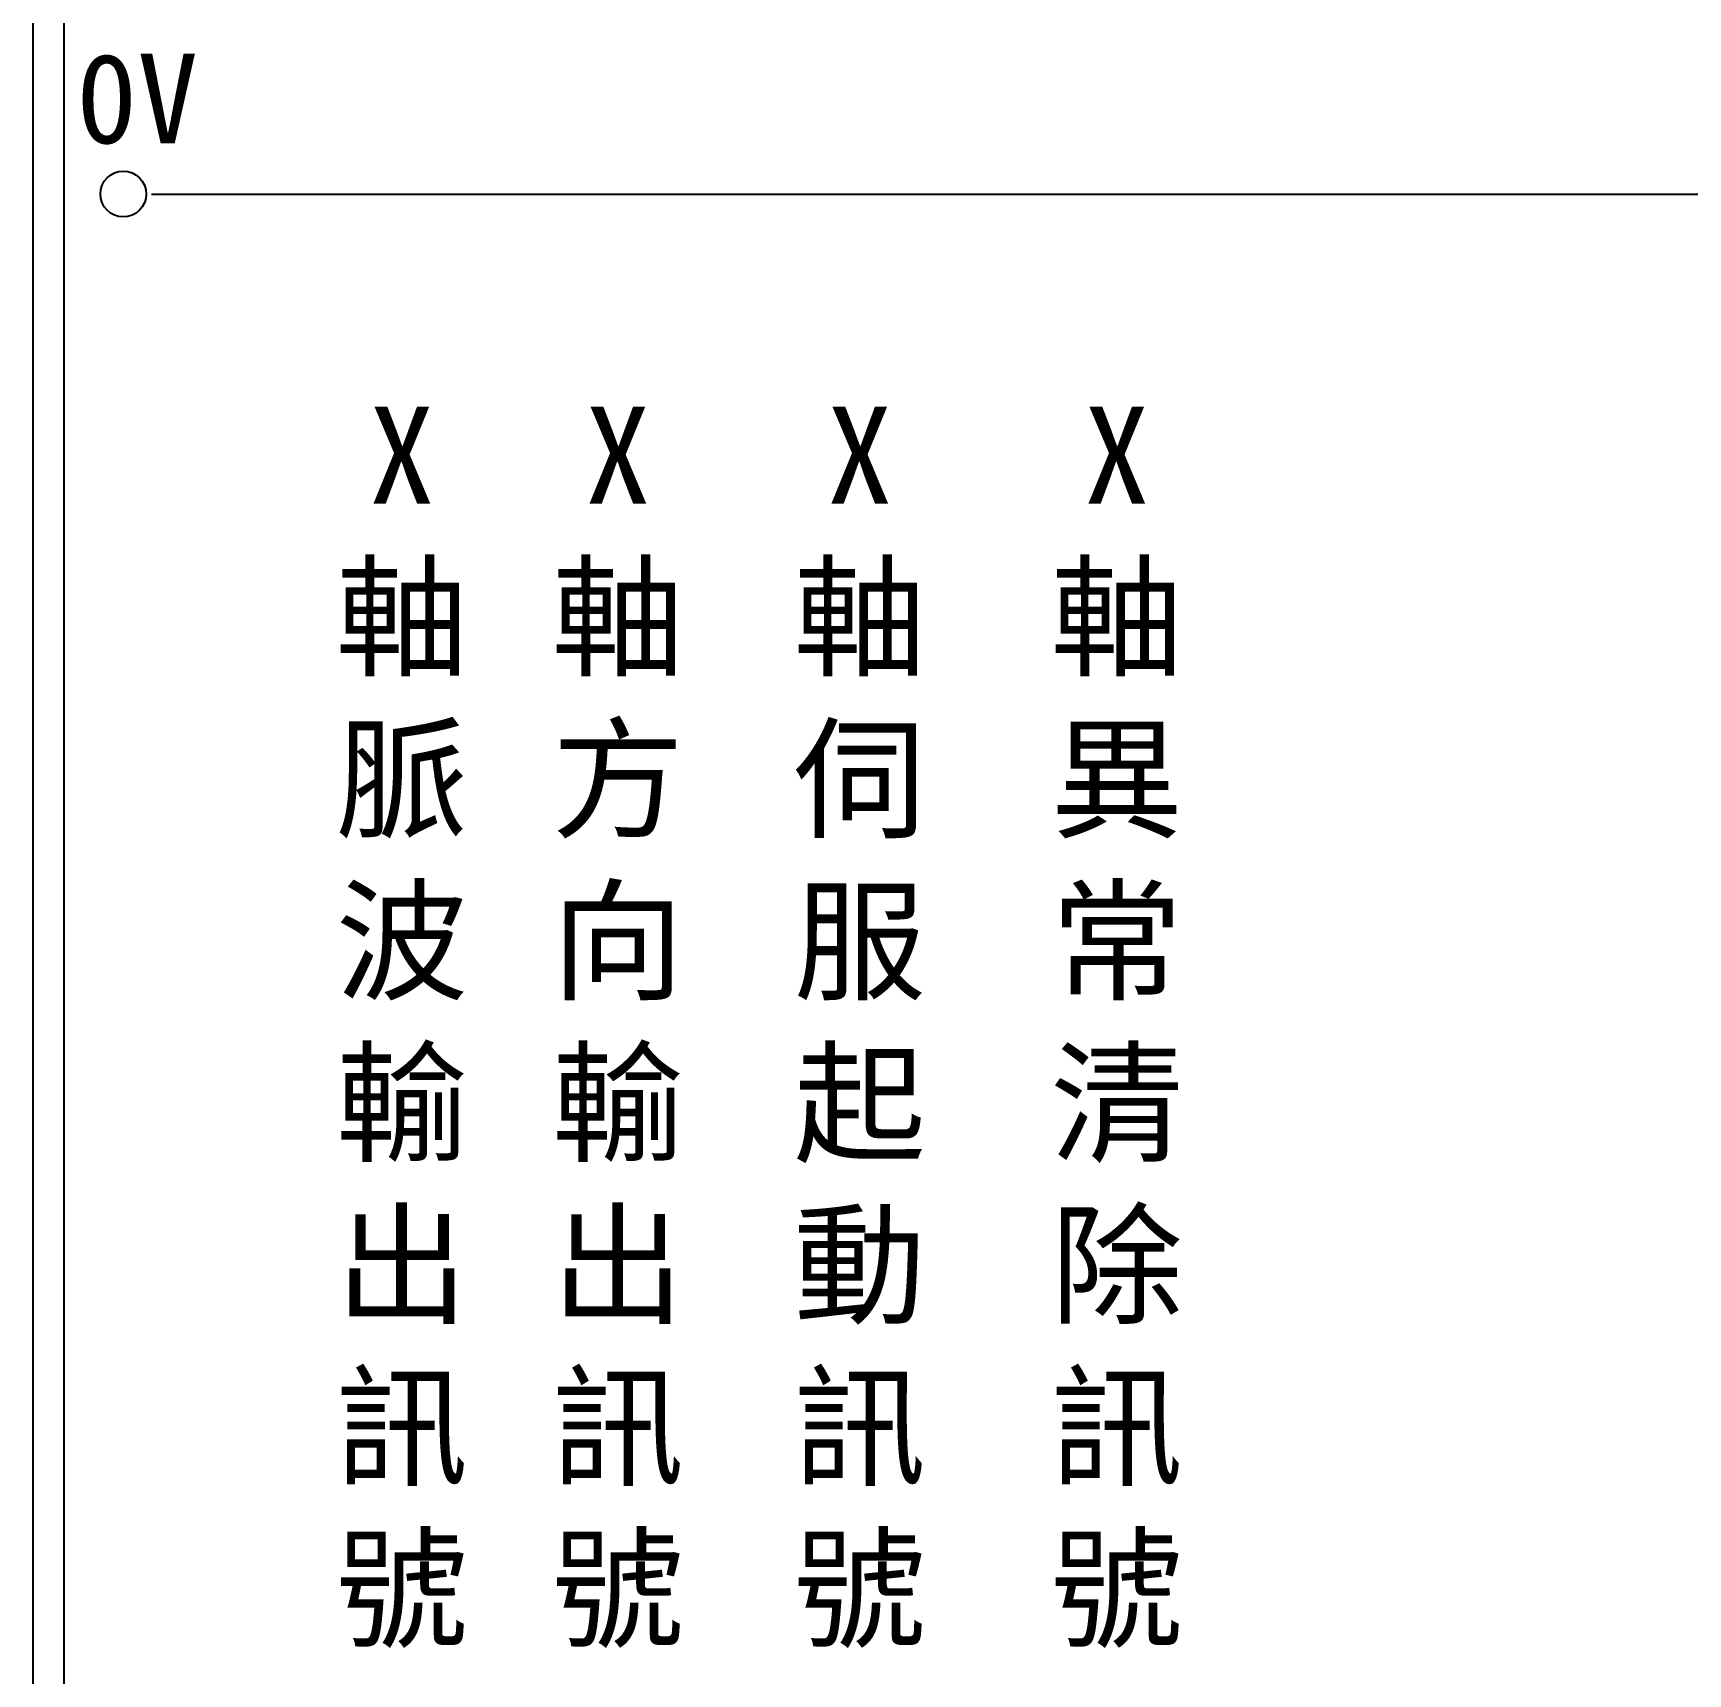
# Model space of a CAD drawing. Extents: x 834 to 1121, y 334 to 538.
# Drawn here: x 834 to 900.4, y 371.2 to 437.1 of the extents above; entities that cross this region are included whole.
import ezdxf

# ---------------------------------------------------------------- set-up
doc = ezdxf.new("R2010")
doc.units = 0
doc.layers.add('圖框層', color=7, linetype='CONTINUOUS')
doc.layers.add('標尺寸層', color=3, linetype='CONTINUOUS')
doc.styles.add('CNS', font='romanc.shx', dxfattribs={"bigfont": 'chineset.shx'})
doc.styles.add('STSL', font='KAIU.TTF')

msp = doc.modelspace()

# ---------------------------------------------------------------- linework, layer by layer
at = {"layer": '圖框層', "color": 7}
for p, q in [((833.958, 333.649), (833.958, 537.618)), ((835.207, 334.899), (835.207, 536.369))]:
    msp.add_line(p, q, dxfattribs=at)
at = {"layer": '標尺寸層', "color": 7}
msp.add_line((838.705, 430.607), (1116.576, 430.607), dxfattribs=at)
msp.add_circle((837.578, 430.607), 0.92, dxfattribs=at)

# ---------------------------------------------------------------- texts
at = {"layer": '圖框層', "color": 4, "style": 'STSL'}
msp.add_text('0V', height=3.6, dxfattribs=at).set_placement((835.689, 432.649))
at = {"layer": '標尺寸層', "color": 7, "char_height": 3.9, "width": 2.84806, "attachment_point": 5, "style": 'CNS'}
for s, insert in [('{\\fDFKai-SB|b0|i0|c136|p65;X軸脈波輸出訊號}', (848.763, 397.154)), ('{\\fDFKai-SB|b0|i0|c136|p65;X軸方向輸出訊號}', (857.436, 397.154)), ('{\\fDFKai-SB|b0|i0|c136|p65;X軸伺服起動訊號}', (867.148, 397.154)), ('{\\fDFKai-SB|b0|i0|c136|p65;X軸異常清除訊號}', (877.467, 397.154))]:
    msp.add_mtext(s, dxfattribs=dict(at, insert=insert))

doc.saveas('drawing.dxf')
